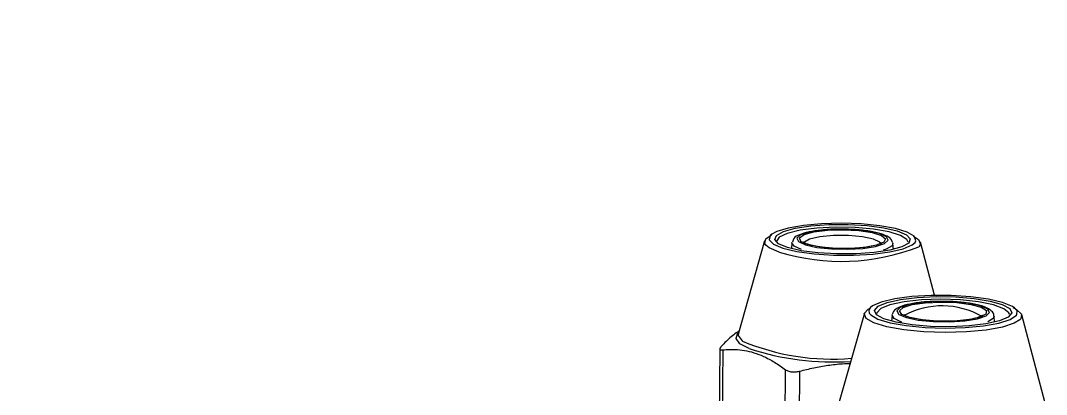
# Model space of a CAD drawing. Header units: millimetres. Extents: x 0 to 279, y 0 to 216.
# Drawn here: x 244.01 to 253.46, y 178.51 to 181.95 of the extents above; entities that cross this region are included whole.
import ezdxf

# ---------------------------------------------------------------- set-up
doc = ezdxf.new("R2010")
doc.units = ezdxf.units.MM
doc.layers.add('DIM', color=1, linetype='Continuous')
doc.dimstyles.new('SLDDIMSTYLE0', dxfattribs={"dimtxt": 0.18, "dimasz": 3.302, "dimexe": 0, "dimexo": 0.0625, "dimgap": 0, "dimtad": 0, "dimtih": 1, "dimtoh": 1, "dimdec": 0, "dimrnd": 1e-09, "dimzin": 0, "dimdsep": 46, "dimtxsty": 'Standard', "dimsah": 1, "dimcen": 0.09, "dimadec": 0, "dimazin": 0, "dimtfac": 3.302, "dimtdec": 0, "dimtofl": 0, "dimtmove": 0, "dimatfit": 3, "dimfxl": 0, "dimfrac": 2, "dimtolj": 1, "dimtzin": 0, "dimarcsym": 0})

msp = doc.modelspace()

# ---------------------------------------------------------------- linework, layer by layer
at = {"color": 7, "linetype": 'Continuous', "lineweight": 25}
for p, q in [((250.8645, 179.9198), (250.6229, 179.0715)), ((251.1169, 179.9034), (251.1116, 179.8493)), ((252.0468, 179.8991), (252.0474, 179.8957)), ((252.0517, 179.8415), (252.0474, 179.8957)), ((252.429, 179.4194), (252.3002, 179.9079)), ((251.7838, 179.2537), (251.5388, 178.3969)), ((251.8994, 179.2586), (251.8988, 179.2532)), ((252.039, 179.2367), (252.0334, 179.181)), ((252.039, 179.2367), (252.0393, 179.2388)), ((252.9841, 179.1723), (252.9797, 179.2281)), ((253.4618, 178.379), (253.2353, 179.2403)), ((250.4521, 178.9261), (250.4405, 177.5933)), ((250.4791, 178.9164), (250.4672, 177.5653)), ((251.0443, 177.3799), (251.057, 178.7347)), ((251.1871, 178.7208), (251.1743, 177.3657))]:
    msp.add_line(p, q, dxfattribs=at)
at = {"color": 8, "linetype": 'Continuous', "lineweight": 25}
for p, q in [((251.8397, 179.3061), (251.825, 179.281)), ((251.825, 179.281), (251.8293, 179.2562))]:
    msp.add_line(p, q, dxfattribs=at)
at = {"color": 7, "linetype": 'Continuous', "lineweight": 25, "flags": 128}
for points in [[(252.2417, 179.9648), (252.1791, 180.001), (252.0703, 180.0343), (251.9254, 180.0603), (251.7553, 180.0771), (251.5725, 180.0834), (251.3904, 180.0788), (251.2225, 180.0636), (251.0811, 180.0389), (250.9767, 180.0065), (250.9326, 179.9826)], [(251.0763, 179.8592), (250.9933, 179.8943), (250.9581, 179.9327), (250.9735, 179.9713), (251.0382, 180.0069), (251.1469, 180.0368), (251.2906, 180.0584), (251.4579, 180.0702), (251.6352, 180.071), (251.8083, 180.0609), (251.9632, 180.0407), (252.0874, 180.012), (252.1709, 179.9771), (252.2068, 179.9388), (252.1921, 179.9002), (252.128, 179.8644), (252.0195, 179.8344), (251.8755, 179.8125), (251.7076, 179.8007), (251.5295, 179.7998), (251.3557, 179.81), (251.2005, 179.8304), (251.0763, 179.8592)], [(252.1864, 179.9096), (252.1763, 179.9339), (252.1176, 179.9715), (252.0115, 180.0041), (251.8674, 180.0287), (251.6981, 180.0432), (251.5186, 180.0463), (251.3447, 180.0377), (251.1918, 180.0183), (251.0735, 179.9897), (251.0002, 179.9544), (250.9783, 179.9196)], [(251.2404, 179.884), (251.3461, 179.8609), (251.4805, 179.8468), (251.6272, 179.8435), (251.7685, 179.8512), (251.8873, 179.8692), (251.9692, 179.8952), (252.0044, 179.9261), (251.9887, 179.9581), (251.924, 179.9873), (251.8183, 180.0104), (251.6842, 180.0244), (251.5379, 180.0277), (251.3969, 180.02), (251.2783, 180.0021), (251.1962, 179.9762), (251.1607, 179.9454), (251.176, 179.9134), (251.2404, 179.884)], [(251.2605, 179.8871), (251.1977, 179.9164), (251.187, 179.9483), (251.2296, 179.9785), (251.3198, 180.0029), (251.4454, 180.0182), (251.5894, 180.0224), (251.7325, 180.0149), (251.8554, 179.9967), (251.9416, 179.9702), (251.9793, 179.9391), (251.9635, 179.9075), (251.8961, 179.8797), (251.7863, 179.8594), (251.6489, 179.8494), (251.5024, 179.8511), (251.3669, 179.8643), (251.2605, 179.8871)], [(250.8767, 179.8796), (250.8654, 179.8975), (250.8764, 179.9401), (250.9298, 179.9756)], [(251.0337, 179.8528), (251.1617, 179.8227), (251.321, 179.8009), (251.4999, 179.7891), (251.6849, 179.7883), (251.8623, 179.7984), (252.0189, 179.8187), (252.1428, 179.8477), (252.2251, 179.8832), (252.2523, 179.9071)], [(251.1169, 179.9034), (251.1171, 179.9046), (251.1173, 179.9061)], [(252.2359, 179.9648), (252.2837, 179.9336), (252.3004, 179.8908), (252.2855, 179.8661)], [(253.1674, 179.3055), (253.1485, 179.3178), (253.0578, 179.3546), (252.9267, 179.3849), (252.7648, 179.4066), (252.5841, 179.4182), (252.398, 179.4187), (252.2201, 179.4081), (252.0635, 179.3871), (251.9399, 179.3575), (251.8583, 179.3212), (251.8397, 179.3061)], [(251.8781, 179.28), (251.9113, 179.3188), (251.9929, 179.3534), (252.1162, 179.3811), (252.2712, 179.3998), (252.4455, 179.4079), (252.6249, 179.4047), (252.795, 179.3906), (252.9422, 179.3666), (253.0545, 179.3347), (253.1228, 179.2974), (253.1416, 179.2577), (253.1091, 179.219), (253.0279, 179.1842), (252.9046, 179.1562), (252.7492, 179.1374), (252.5742, 179.1293), (252.394, 179.1325), (252.2232, 179.1467), (252.0758, 179.1709), (251.9637, 179.203), (251.896, 179.2404), (251.8781, 179.28)], [(253.1202, 179.242), (253.1165, 179.2572), (253.0696, 179.2964), (252.9731, 179.3313), (252.8356, 179.3587), (252.6692, 179.3763), (252.4888, 179.3824), (252.3101, 179.3767), (252.1491, 179.3595), (252.02, 179.3324), (251.9342, 179.2978), (251.8994, 179.2586)], [(252.0826, 179.2764), (252.1022, 179.2438), (252.171, 179.2142), (252.2807, 179.1911), (252.4182, 179.1774), (252.5668, 179.1748), (252.7085, 179.1835), (252.8261, 179.2026), (252.9054, 179.2296), (252.9369, 179.2613), (252.9169, 179.294), (252.8478, 179.3235), (252.7381, 179.3465), (252.6009, 179.3601), (252.4528, 179.3627), (252.3115, 179.354), (252.194, 179.3351), (252.1145, 179.3081), (252.0826, 179.2764)], [(252.1077, 179.276), (252.141, 179.3075), (252.224, 179.3337), (252.3454, 179.3512), (252.489, 179.3576), (252.6353, 179.352), (252.7648, 179.3352), (252.8599, 179.3094), (252.9078, 179.2782), (252.902, 179.2456), (252.8432, 179.2162), (252.7392, 179.1939), (252.6041, 179.1817), (252.4562, 179.1813), (252.3156, 179.1927), (252.2013, 179.2144), (252.1287, 179.2435), (252.1077, 179.276)], [(251.7831, 179.2506), (251.8185, 179.2932), (251.839, 179.3052)], [(251.8293, 179.2562), (251.8424, 179.2398), (251.9094, 179.2008), (252.021, 179.1668), (252.1691, 179.1403), (252.3426, 179.1233), (252.5286, 179.1172), (252.7132, 179.1224), (252.8826, 179.1384), (253.0242, 179.1642), (253.1274, 179.1976), (253.1847, 179.2364), (253.1902, 179.2444)], [(253.1511, 179.3072), (253.1869, 179.2897), (253.233, 179.2468), (253.2254, 179.2032), (253.2168, 179.1941)], [(250.602, 179.0231), (250.6019, 179.0236), (250.6182, 179.0734), (250.6257, 179.0812)], [(250.6229, 179.0715), (250.622, 179.0489), (250.6574, 179.0002), (250.6606, 178.9977)]]:
    msp.add_lwpolyline(points, dxfattribs=at)
at = {"color": 8, "linetype": 'Continuous', "lineweight": 25, "flags": 128}
for points in [[(250.9326, 179.9826), (250.9171, 179.9689), (250.9068, 179.9287), (250.9466, 179.8891), (251.0337, 179.8528)], [(251.2056, 179.8408), (251.1372, 179.8713), (251.1169, 179.9034)], [(251.9374, 179.8906), (251.9274, 179.9096), (251.8691, 179.9375), (251.7672, 179.9588), (251.6372, 179.9702), (251.4988, 179.9701), (251.3731, 179.9584), (251.2791, 179.9369), (251.2311, 179.9089), (251.2268, 179.8972)], [(252.0474, 179.8957), (252.0386, 179.8742), (251.9844, 179.8433), (251.9567, 179.8343)], [(252.2523, 179.9071), (252.2596, 179.9225), (252.2438, 179.9628), (252.2417, 179.9648)], [(251, 179.8169), (250.9077, 179.8554), (250.8767, 179.8796)], [(253.2168, 179.1941), (253.1646, 179.1621), (253.0551, 179.1266), (252.9049, 179.0993), (252.7252, 179.0822), (252.5294, 179.0768), (252.3321, 179.0832), (252.148, 179.1012), (251.991, 179.1293), (251.8725, 179.1654), (251.8015, 179.2069), (251.7831, 179.2506)], [(252.1296, 179.1723), (252.1262, 179.1734), (252.0583, 179.2047), (252.039, 179.2367)], [(252.9797, 179.2281), (252.97, 179.2053), (252.9213, 179.1766)], [(253.1902, 179.2444), (253.1919, 179.2774), (253.1674, 179.3055)], [(250.721, 178.9285), (250.638, 178.9739), (250.602, 179.0231)]]:
    msp.add_lwpolyline(points, dxfattribs=at)
at = {"color": 8, "linetype": 'Continuous', "lineweight": 25}
for centre, radius, start, end in [((251.5715, 181.7013), 1.9692, 253.13038, 291.2591), ((252.5014, 178.5852), 0.7369, 60.12251, 118.44755), ((251.4836, 180.96), 2.1279, 247.24603, 274.90403)]:
    msp.add_arc(centre, radius, start, end, dxfattribs=at)
at = {"color": 7, "linetype": 'Continuous', "lineweight": 25}
msp.add_arc((251.5059, 181.3738), 2.5681, 252.20528, 273.37384, dxfattribs=at)
for points, knots in [([(251.611, 180.0273), (251.5822, 180.028), (251.5064, 180.03), (251.3867, 180.0218), (251.2676, 180.0048), (251.1861, 179.9787), (251.1352, 179.9545), (251.1249, 179.9211), (251.1212, 179.909)], [0, 0, 0, 0, 0.123045, 0.324001, 0.525966, 0.731646, 0.903625, 1, 1, 1, 1]), ([(252.0447, 179.9042), (252.04, 179.9161), (252.0296, 179.9429), (251.988, 179.9683), (251.9191, 179.9945), (251.8049, 180.0154), (251.6953, 180.0268), (251.6293, 180.0272), (251.611, 180.0273)], [0, 0, 0, 0, 0.109119, 0.244736, 0.461062, 0.69283, 0.914812, 1, 1, 1, 1]), ([(251.9395, 179.8998), (251.9399, 179.9007), (251.9419, 179.9052), (251.9205, 179.888), (251.866, 179.8735), (251.775, 179.8575), (251.6545, 179.8491), (251.5224, 179.8496), (251.3969, 179.8598), (251.3159, 179.8739), (251.2675, 179.8876), (251.2372, 179.8972), (251.2224, 179.9127), (251.2239, 179.9072), (251.2241, 179.9064)], [0, 0, 0, 0, 0.02104, 0.1039967, 0.1966383, 0.3109984, 0.4316763, 0.5545572, 0.6778439, 0.8000942, 0.8421567, 0.9048638, 0.9866705, 1, 1, 1, 1]), ([(252.497, 179.3629), (252.4728, 179.3632), (252.401, 179.3641), (252.2873, 179.3543), (252.1717, 179.3351), (252.0976, 179.3089), (252.0543, 179.2812), (252.0436, 179.2526), (252.0398, 179.2425)], [0, 0, 0, 0, 0.107797, 0.320554, 0.534719, 0.753898, 0.91265, 1, 1, 1, 1]), ([(252.9765, 179.226), (252.9771, 179.2312), (252.9794, 179.2507), (252.954, 179.2796), (252.9118, 179.307), (252.8313, 179.3332), (252.7096, 179.3534), (252.5918, 179.3637), (252.5204, 179.3631), (252.497, 179.3629)], [0, 0, 0, 0, 0.038732, 0.144722, 0.282541, 0.490732, 0.699519, 0.901321, 1, 1, 1, 1]), ([(252.5313, 179.1821), (252.502, 179.182), (252.4285, 179.1817), (252.3164, 179.1921), (252.2181, 179.2113), (252.1617, 179.2274), (252.1459, 179.2461), (252.147, 179.2407), (252.1471, 179.2402)], [0, 0, 0, 0, 0.156424, 0.393078, 0.627571, 0.829506, 0.985057, 1, 1, 1, 1]), ([(252.8705, 179.2318), (252.8709, 179.2328), (252.8729, 179.2378), (252.8502, 179.2192), (252.7926, 179.2042), (252.6989, 179.1886), (252.6043, 179.1809), (252.5461, 179.1819), (252.5313, 179.1821)], [0, 0, 0, 0, 0.043589, 0.226476, 0.421848, 0.661398, 0.91353, 1, 1, 1, 1]), ([(250.6278, 179.0884), (250.6196, 179.0835), (250.596, 179.0694), (250.557, 179.0383), (250.5107, 178.9967), (250.48, 178.9642), (250.4647, 178.9479)], [0, 0, 0, 0, 0.1478071, 0.4296427, 0.7144309, 1, 1, 1, 1]), ([(250.4647, 178.9479), (250.4633, 178.9463), (250.4605, 178.9432), (250.4573, 178.9388), (250.4547, 178.9347), (250.453, 178.9309), (250.4521, 178.9276), (250.4521, 178.9246), (250.4529, 178.9219), (250.4546, 178.9198), (250.4571, 178.9181), (250.4603, 178.9169), (250.4643, 178.9161), (250.4688, 178.9158), (250.4738, 178.9159), (250.4773, 178.9163), (250.4791, 178.9164)], [0, 0, 0, 0, 0.07207, 0.144604, 0.218644, 0.293225, 0.365303, 0.437905, 0.512179, 0.587036, 0.657187, 0.72782, 0.799946, 0.872574, 0.936127, 1, 1, 1, 1]), ([(250.4791, 178.9164), (250.4892, 178.9174), (250.527, 178.9212), (250.5934, 178.9226), (250.6793, 178.9141), (250.7666, 178.8933), (250.8423, 178.8641), (250.9055, 178.8328), (250.9563, 178.8036), (251.0069, 178.7711), (251.0403, 178.7468), (251.057, 178.7347)], [0, 0, 0, 0, 0.0533908, 0.1998159, 0.3469515, 0.4967807, 0.6477227, 0.7353764, 0.8232162, 0.9115426, 1, 1, 1, 1]), ([(251.1871, 178.7208), (251.2303, 178.7317), (251.3168, 178.7534), (251.4492, 178.7762), (251.5611, 178.7897), (251.6289, 178.7911), (251.6517, 178.7915)], [0, 0, 0, 0, 0.2829869, 0.5669598, 0.8547685, 1, 1, 1, 1]), ([(251.057, 178.7347), (251.0665, 178.7292), (251.0854, 178.718), (251.1255, 178.7122), (251.1607, 178.7145), (251.1809, 178.7193), (251.1871, 178.7208)], [0, 0, 0, 0, 0.2931221, 0.5867083, 0.8721487, 1, 1, 1, 1])]:
    msp.add_open_spline(points, degree=3, knots=knots, dxfattribs=at)

# ---------------------------------------------------------------- leaders
at = {"layer": 'DIM'}
msp.add_leader([(237.3268, 178.9943), (249.7126, 185.1436)], dimstyle='SLDDIMSTYLE0', dxfattribs=at)

doc.saveas('drawing.dxf')
